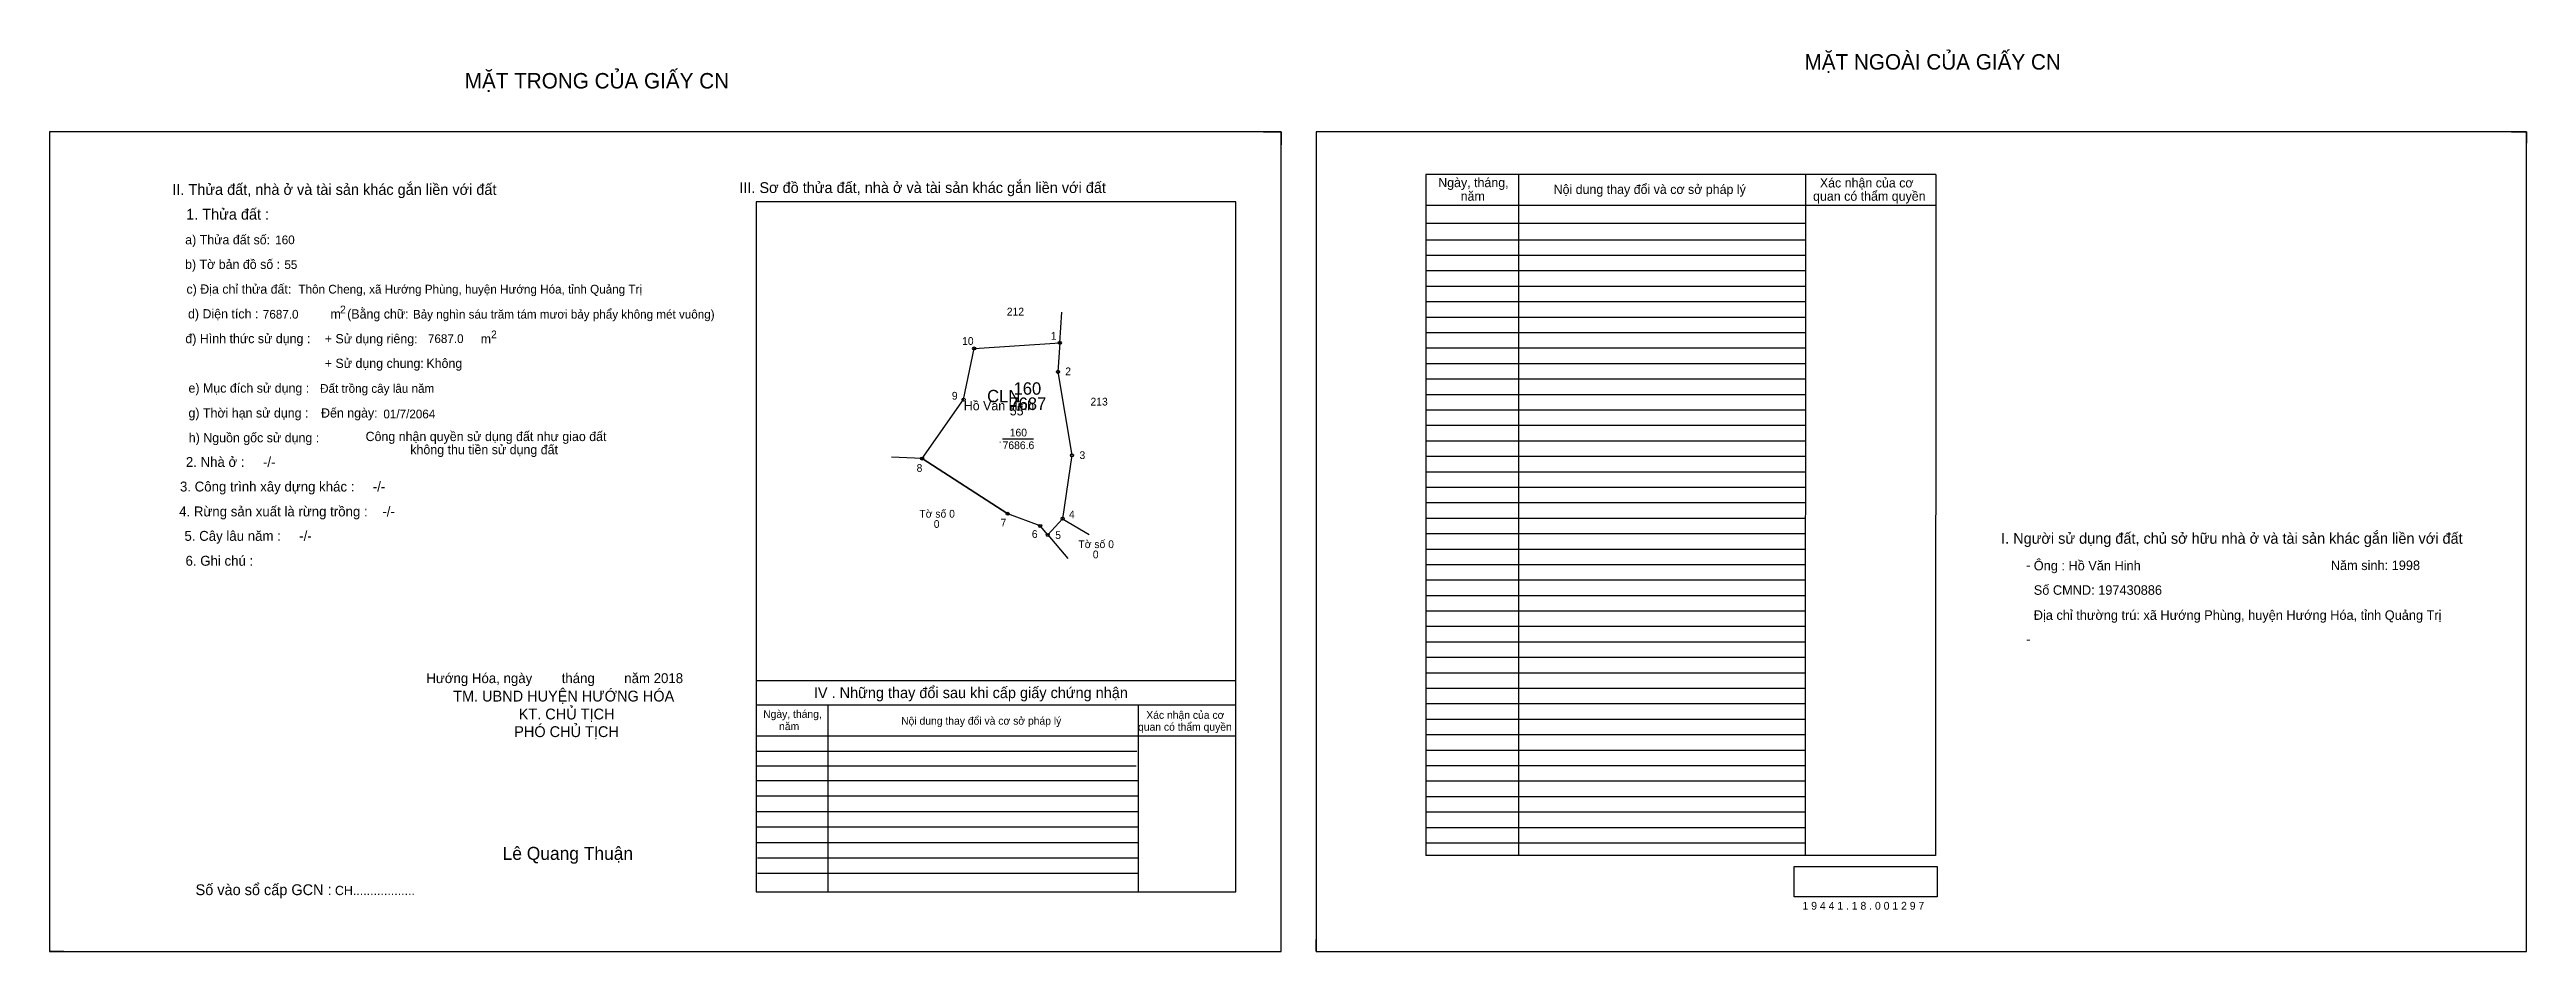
# Model space of a CAD drawing. Extents: x 530997 to 534506, y 1847770 to 1848357.
# Drawn here: x 532905 to 534506, y 1847774 to 1848357 of the extents above.
import ezdxf

# ---------------------------------------------------------------- set-up
doc = ezdxf.new("R2010")
doc.units = 0
for name, color, linetype in [('Default', 7, 'Continuous'), ('Level 10', 7, 'Continuous'), ('Level 11', 7, 'Continuous'), ('Level 13', 7, 'Continuous'), ('Level 2', 7, 'Continuous'), ('Level 27', 7, 'Continuous'), ('Level 3', 7, 'Continuous'), ('Level 36', 7, 'Continuous'), ('Level 4', 7, 'Continuous'), ('Level 5', 7, 'Continuous'), ('Level 55', 7, 'Continuous'), ('Level 6', 7, 'Continuous'), ('Level 7', 7, 'Continuous'), ('Level 8', 7, 'Continuous'), ('Level 9', 7, 'Continuous')]:
    doc.layers.add(name, color=color, linetype=linetype)

msp = doc.modelspace()

# ---------------------------------------------------------------- linework, layer by layer
at = {"layer": 'Level 10'}
for p, q in [((533689.9, 1848304.2), (533701.2, 1848304.2)), ((533701.2, 1848304.2), (533701.2, 1848295.8)), ((534496.7, 1848304.2), (534506.3, 1848304.2)), ((534506.3, 1848304.2), (534506.3, 1848296.8)), ((533469.2, 1848092.9), (533524.5, 1848057.2)), ((533550.4, 1848043.5), (533545.5, 1848049.3)), ((532905.1, 1847782), (532905.1, 1847774.2)), ((532914.3, 1847774.2), (532905.1, 1847774.2)), ((533724, 1847774.2), (533724, 1847782)), ((533724, 1847774.2), (533731.1, 1847774.2))]:
    msp.add_line(p, q, dxfattribs=at)
for points in [[(532905.1, 1847774.2), (533701.2, 1847774.2), (533701.2, 1848304.2), (532905.1, 1848304.2)], [(533724, 1847774.2), (534506.3, 1847774.2), (534506.3, 1848304.2), (533724, 1848304.2)], [(533550.4, 1848043.5), (533545.5, 1848049.3), (533524.5, 1848057.2), (533469.2, 1848092.9), (533496, 1848131), (533502.8, 1848164.1), (533558.2, 1848167.7), (533557, 1848149), (533566, 1848095), (533560, 1848054)]]:
    msp.add_lwpolyline(points, close=True, dxfattribs=at)
at = {"layer": 'Level 11'}
for centre in [(533502.8, 1848164.1), (533558.2, 1848167.7), (533557, 1848149), (533496, 1848131), (533469.2, 1848092.9), (533566, 1848095), (533524.5, 1848057.2), (533545.5, 1848049.3), (533550.4, 1848043.5), (533550.4, 1848043.5), (533560, 1848054)]:
    msp.add_circle(centre, 1, dxfattribs=at)
at = {"layer": 'Level 27'}
for p, q in [((533558.2, 1848167.7), (533559.5, 1848187.6)), ((533469.2, 1848092.9), (533449.3, 1848093.9)), ((533550.4, 1848043.5), (533563.3, 1848028.2)), ((533560, 1848054), (533577.2, 1848043.9))]:
    msp.add_line(p, q, dxfattribs=at)
at = {"layer": 'Level 6'}
msp.add_lwpolyline([(534033, 1847829.2), (534125.4, 1847829.2), (534125.4, 1847809.4), (534033, 1847809.4)], close=True, dxfattribs=at)
at = {"layer": 'Level 7'}
for p, q in [((534040, 1848234.2), (533794.8, 1848234.2)), ((534040, 1848224.2), (533794.8, 1848224.2)), ((534040, 1848214.2), (533794.8, 1848214.2)), ((534040, 1848204.2), (533794.8, 1848204.2)), ((534040, 1848194.2), (533794.8, 1848194.2)), ((534040, 1848184.2), (533794.8, 1848184.2)), ((534040, 1848174.2), (533794.8, 1848174.2)), ((534040, 1848164.2), (533794.8, 1848164.2)), ((534040, 1848154.2), (533794.8, 1848154.2)), ((534040, 1848144.2), (533794.8, 1848144.2)), ((534040, 1848134.2), (533794.8, 1848134.2)), ((534040, 1848124.2), (533794.8, 1848124.2)), ((534040, 1848114.2), (533794.8, 1848114.2)), ((534040, 1848104.2), (533794.8, 1848104.2)), ((534040, 1848094.2), (533794.8, 1848094.2)), ((534040, 1848084.2), (533794.8, 1848084.2)), ((534040, 1848074.2), (533794.8, 1848074.2)), ((534040, 1848064.2), (533794.8, 1848064.2)), ((534040, 1848054.2), (533794.8, 1848054.2)), ((534040, 1848044.2), (533794.8, 1848044.2)), ((534040, 1848034.2), (533794.8, 1848034.2)), ((534040, 1848024.2), (533794.8, 1848024.2)), ((534040, 1848014.2), (533794.8, 1848014.2)), ((534040, 1848004.2), (533794.8, 1848004.2)), ((534040, 1847994.2), (533794.8, 1847994.2)), ((534040, 1847984.2), (533794.8, 1847984.2)), ((534040, 1847974.2), (533794.8, 1847974.2)), ((534040, 1847964.2), (533794.8, 1847964.2)), ((534040, 1847954.2), (533794.8, 1847954.2)), ((534040, 1847944.2), (533794.8, 1847944.2)), ((534040, 1847934.2), (533794.8, 1847934.2)), ((534040, 1847924.2), (533794.8, 1847924.2)), ((534040, 1847914.2), (533794.8, 1847914.2)), ((533608, 1847903.5), (533361.9, 1847903.5)), ((534040, 1847904.2), (533794.8, 1847904.2)), ((533607.6, 1847894), (533361.9, 1847894)), ((533608.8, 1847884.5), (533361.9, 1847884.5)), ((534040, 1847894.2), (533794.8, 1847894.2)), ((534040, 1847884.2), (533794.8, 1847884.2)), ((533608.8, 1847874.5), (533361.9, 1847874.5)), ((534040, 1847874.2), (533794.8, 1847874.2)), ((533608.8, 1847864.5), (533361.9, 1847864.5)), ((533608.8, 1847854.5), (533361.9, 1847854.5)), ((534040, 1847864.2), (533794.8, 1847864.2)), ((534040, 1847854.2), (533794.8, 1847854.2)), ((533608.8, 1847844.5), (533361.9, 1847844.5)), ((533608.8, 1847834.5), (533362.7, 1847834.5)), ((534040, 1847844.2), (533794.8, 1847844.2)), ((533608.8, 1847824.5), (533362.7, 1847824.5))]:
    msp.add_line(p, q, dxfattribs=at)
at = {"layer": 'Level 8'}
for p, q in [((534124.4, 1848276.6), (533794.8, 1848276.6)), ((533794.8, 1848276.6), (533794.8, 1847836.2)), ((533854.8, 1848276.6), (533854.8, 1847836.2)), ((534040.2, 1848276.4), (534040, 1847836.2)), ((534124.4, 1848276.6), (534124.3, 1847836.2)), ((533671.9, 1848258.8), (533361.9, 1848258.8)), ((533361.9, 1848258.8), (533361.9, 1847812.8)), ((533671.9, 1847812.8), (533671.9, 1848258.8)), ((534124.4, 1848256.6), (533794.8, 1848256.6)), ((534040, 1848244.9), (533794.8, 1848244.9)), ((533671.9, 1847949.2), (533361.9, 1847949.2)), ((533671.9, 1847933.4), (533361.9, 1847933.4)), ((533408.2, 1847933.4), (533408.2, 1847812.8)), ((533608.8, 1847933.4), (533608.8, 1847812.8)), ((533671.9, 1847913.4), (533361.9, 1847913.4)), ((534124.3, 1847836.2), (533794.8, 1847836.2)), ((533361.9, 1847812.8), (533671.9, 1847812.8))]:
    msp.add_line(p, q, dxfattribs=at)
at = {"layer": 'Level 9'}
msp.add_line((533521.2, 1848105.6), (533541.2, 1848105.6), dxfattribs=at)

# ---------------------------------------------------------------- texts
at = {"layer": 'Default'}
for s, p in [('e) Mục đích sử dụng :', (532994.9, 1848135.5)), ('g) Thời hạn sử dụng :', (532994.9, 1848119.4)), ('Đến ngày:', (533080.6, 1848119.4)), ('h) Nguồn gốc sử dụng :', (532995.1, 1848103.4)), ('Công nhận quyền sử dụng đất như giao đất', (533109.4, 1848104.2)), ('không thu tiền sử dụng đất', (533138.3, 1848095.7))]:
    msp.add_text(s, height=6, dxfattribs=at).set_placement(p)
at = {"layer": 'Level 13'}
for s, p in [('160', (533525.8, 1848107.2)), ('.', (533518.7, 1848103.1)), ('7686.6', (533521.2, 1848099))]:
    msp.add_text(s, height=5, dxfattribs=at).set_placement(p)
at = {"layer": 'Level 2'}
msp.add_text('Hồ Văn Hinh', height=6, dxfattribs=at).set_placement((533496.1, 1848124.1))
at = {"layer": 'Level 3'}
msp.add_text('CLN', height=8, dxfattribs=at).set_placement((533511.2, 1848129.3))
at = {"layer": 'Level 36'}
for s, p in [('212', (533523.9, 1848185.4)), ('213', (533578, 1848127.2)), ('Tờ số 0', (533467.4, 1848054.7)), ('0', (533476.7, 1848048.1)), ('Tờ số 0', (533570.2, 1848035)), ('0', (533579.5, 1848028.4))]:
    msp.add_text(s, height=5, dxfattribs=at).set_placement(p)
at = {"layer": 'Level 4'}
msp.add_text('160', height=8, dxfattribs=at).set_placement((533528.3, 1848134.2))
at = {"layer": 'Level 5'}
msp.add_text('7687', height=8, dxfattribs=at).set_placement((533525.6, 1848124.4))
at = {"layer": 'Level 55'}
for s, height, p in [('10', 0.8, (533502.2, 1848164.1)), ('212', 0.22, (533502.5, 1848163.9)), ('212', 0.22, (533502.5, 1848163.9)), ('212', 0.22, (533558, 1848167.4)), ('213', 0.22, (533558, 1848167.4)), ('212', 0.22, (533558, 1848167.4)), ('1', 0.8, (533558, 1848167.7)), ('2', 0.8, (533556.7, 1848149)), ('213', 0.22, (533556.8, 1848148.8)), ('9', 0.8, (533495.7, 1848131)), ('212', 0.22, (533495.8, 1848130.8)), ('212', 0.22, (533495.8, 1848130.8)), ('8', 0.8, (533469, 1848092.9)), ('212', 0.22, (533469, 1848092.7)), ('212', 0.22, (533469, 1848092.7)), ('0', 0.22, (533469.2, 1848092.7)), ('0', 0.22, (533469.2, 1848092.7)), ('3', 0.8, (533565.8, 1848095)), ('213', 0.22, (533565.8, 1848094.8)), ('7', 0.8, (533524.2, 1848057.2)), ('0', 0.22, (533524.4, 1848057)), ('0', 0.22, (533524.4, 1848057)), ('6', 0.8, (533545.2, 1848049.3)), ('0', 0.22, (533545.4, 1848049.1)), ('0', 0.22, (533545.4, 1848049.1)), ('5', 0.8, (533550.2, 1848043.5)), ('0', 0.22, (533550.4, 1848043.3)), ('0', 0.22, (533550.4, 1848043.3)), ('0', 0.22, (533550.4, 1848043.3)), ('4', 0.8, (533559.7, 1848054)), ('213', 0.22, (533559.8, 1848053.8)), ('0', 0.22, (533559.9, 1848053.8))]:
    msp.add_text(s, height=height, dxfattribs=at).set_placement(p)
at = {"layer": 'Level 6'}
for s, height, p in [('160', 5.63, (533051, 1848231.5)), ('55', 5.63, (533056.9, 1848215.5)), ('Thôn Cheng, xã Hướng Phùng, huyện Hướng Hóa, tỉnh Quảng Trị', 5.64, (533066, 1848199.6)), ('7687.0', 5.63, (533043, 1848183.4)), ('Bảy nghìn sáu trăm tám mươi bảy phẩy không mét vuông)', 5.632, (533140, 1848183.4)), ('7687.0', 5.63, (533149.7, 1848167.6)), ('Đất trồng cây lâu năm', 5.64, (533080, 1848135.4)), ('01/7/2064', 5.64, (533120.9, 1848118.9)), ('Ông : Hồ Văn Hinh', 6.16, (534187.8, 1848020.6)), ('Năm sinh: 1998', 6.16, (534379.8, 1848020.8)), ('Số CMND: 197430886', 6.16, (534187.8, 1848004.8)), ('Địa chỉ thường trú: xã Hướng Phùng, huyện Hướng Hóa, tỉnh Quảng Trị', 6.16, (534187.8, 1847988.6)), ('1 9 4 4 1 . 1 8 . 0 0 1 2 9 7', 5.04, (534038.3, 1847801.2))]:
    msp.add_text(s, height=height, dxfattribs=at).set_placement(p)
at = {"layer": 'Level 7'}
for s, height, p in [('MẶT NGOÀI CỦA GIẤY CN', 10, (534039.6, 1848344.4)), ('MẶT TRONG CỦA GIẤY CN', 10, (533173.5, 1848332.2)), ('II. Thửa đất, nhà ở và tài sản khác gắn liền với đất', 7, (532984.5, 1848263.4)), ('III. Sơ đồ thửa đất, nhà ở và tài sản khác gắn liền với đất', 7, (533351, 1848264.6)), ('Ngày, tháng,', 6, (533802.8, 1848268.4)), ('năm', 6, (533817.3, 1848259.6)), ('Nội dung thay đổi và cơ sở pháp lý', 6, (533877.4, 1848264)), (' quan có thẩm quyền', 6, (534042.9, 1848259.6)), ('Xác nhận của cơ', 6, (534049.5, 1848268.2)), ('1. Thửa đất :', 7, (532993.4, 1848247.4)), ('a) Thửa đất số:', 6, (532992.8, 1848231.4)), ('b) Tờ bản đồ số :', 6, (532992.7, 1848215.5)), ('c) Địa chỉ thửa đất:', 6, (532993.6, 1848199.5)), ('d) Diện tích :', 6, (532994.6, 1848183.5)), ('m', 6, (533086.7, 1848183.4)), ('2', 5, (533092.9, 1848186.8)), ('(Bằng chữ:', 6, (533097.5, 1848183.4)), ('đ) Hình thức sử dụng :', 6, (532992.9, 1848167.5)), ('+ Sử dụng riêng:', 6, (533083, 1848167.4)), ('m', 6, (533183.8, 1848167.3)), ('2', 5, (533190.5, 1848170.7)), ('+ Sử dụng chung:', 6, (533083, 1848151.5)), ('Không', 6, (533148.7, 1848151.5)), ('55', 6, (533525.8, 1848120.8)), ('2. Nhà ở :     -/-', 6.4, (532993.2, 1848087.5)), ('3. Công trình xây dựng khác :     -/-', 6.4, (532989.4, 1848071.6)), ('4. Rừng sản xuất là rừng trồng :    -/-', 6.4, (532988.9, 1848055.5)), ('5. Cây lâu năm :     -/-', 6.4, (532992.3, 1848039.7)), ('I. Người sử dụng đất, chủ sở hữu nhà ở và tài sản khác gắn liền với đất', 7, (534166.7, 1848037.8)), ('6. Ghi chú :', 6.4, (532993, 1848023.6)), ('-', 6.4, (534182.8, 1848020.8)), ('-', 6.4, (534182.8, 1847973)), ('Hướng Hóa, ngày        tháng        năm 2018', 6.4, (533148.7, 1847947.7)), ('IV . Những thay đổi sau khi cấp giấy chứng nhận', 7, (533399.2, 1847938)), ('TM. UBND HUYỆN HƯỚNG HÓA', 7, (533166, 1847935.8)), ('KT. CHỦ TỊCH', 7, (533208.4, 1847924.2)), ('Ngày, tháng,', 5, (533366.4, 1847925.2)), ('Xác nhận của cơ', 5, (533614.1, 1847924.6)), ('PHÓ CHỦ TỊCH', 7, (533205.5, 1847912.8)), ('năm', 5, (533376.7, 1847917.3)), ('Nội dung thay đổi và cơ sở pháp lý', 5, (533455.6, 1847920.8)), (' quan có thẩm quyền', 5, (533606.9, 1847916.9)), ('Lê Quang Thuận', 8.4, (533198, 1847833.4)), ('Số vào sổ cấp GCN :', 7, (532999.5, 1847810.6)), ('CH..................', 6, (533089.6, 1847810.6))]:
    msp.add_text(s, height=height, dxfattribs=at).set_placement(p)
at = {"layer": 'Level 9'}
for s, p in [('10', (533495, 1848166.4)), ('1', (533552.3, 1848169.7)), ('2', (533561.7, 1848146.8)), ('9', (533488.4, 1848131)), ('8', (533465.6, 1848084.3)), ('3', (533570.9, 1848092.6)), ('4', (533564.1, 1848054.3)), ('7', (533519.9, 1848049)), ('6', (533540.1, 1848041.6)), ('5', (533555.2, 1848040.9))]:
    msp.add_text(s, height=5, dxfattribs=at).set_placement(p)

doc.saveas('drawing.dxf')
